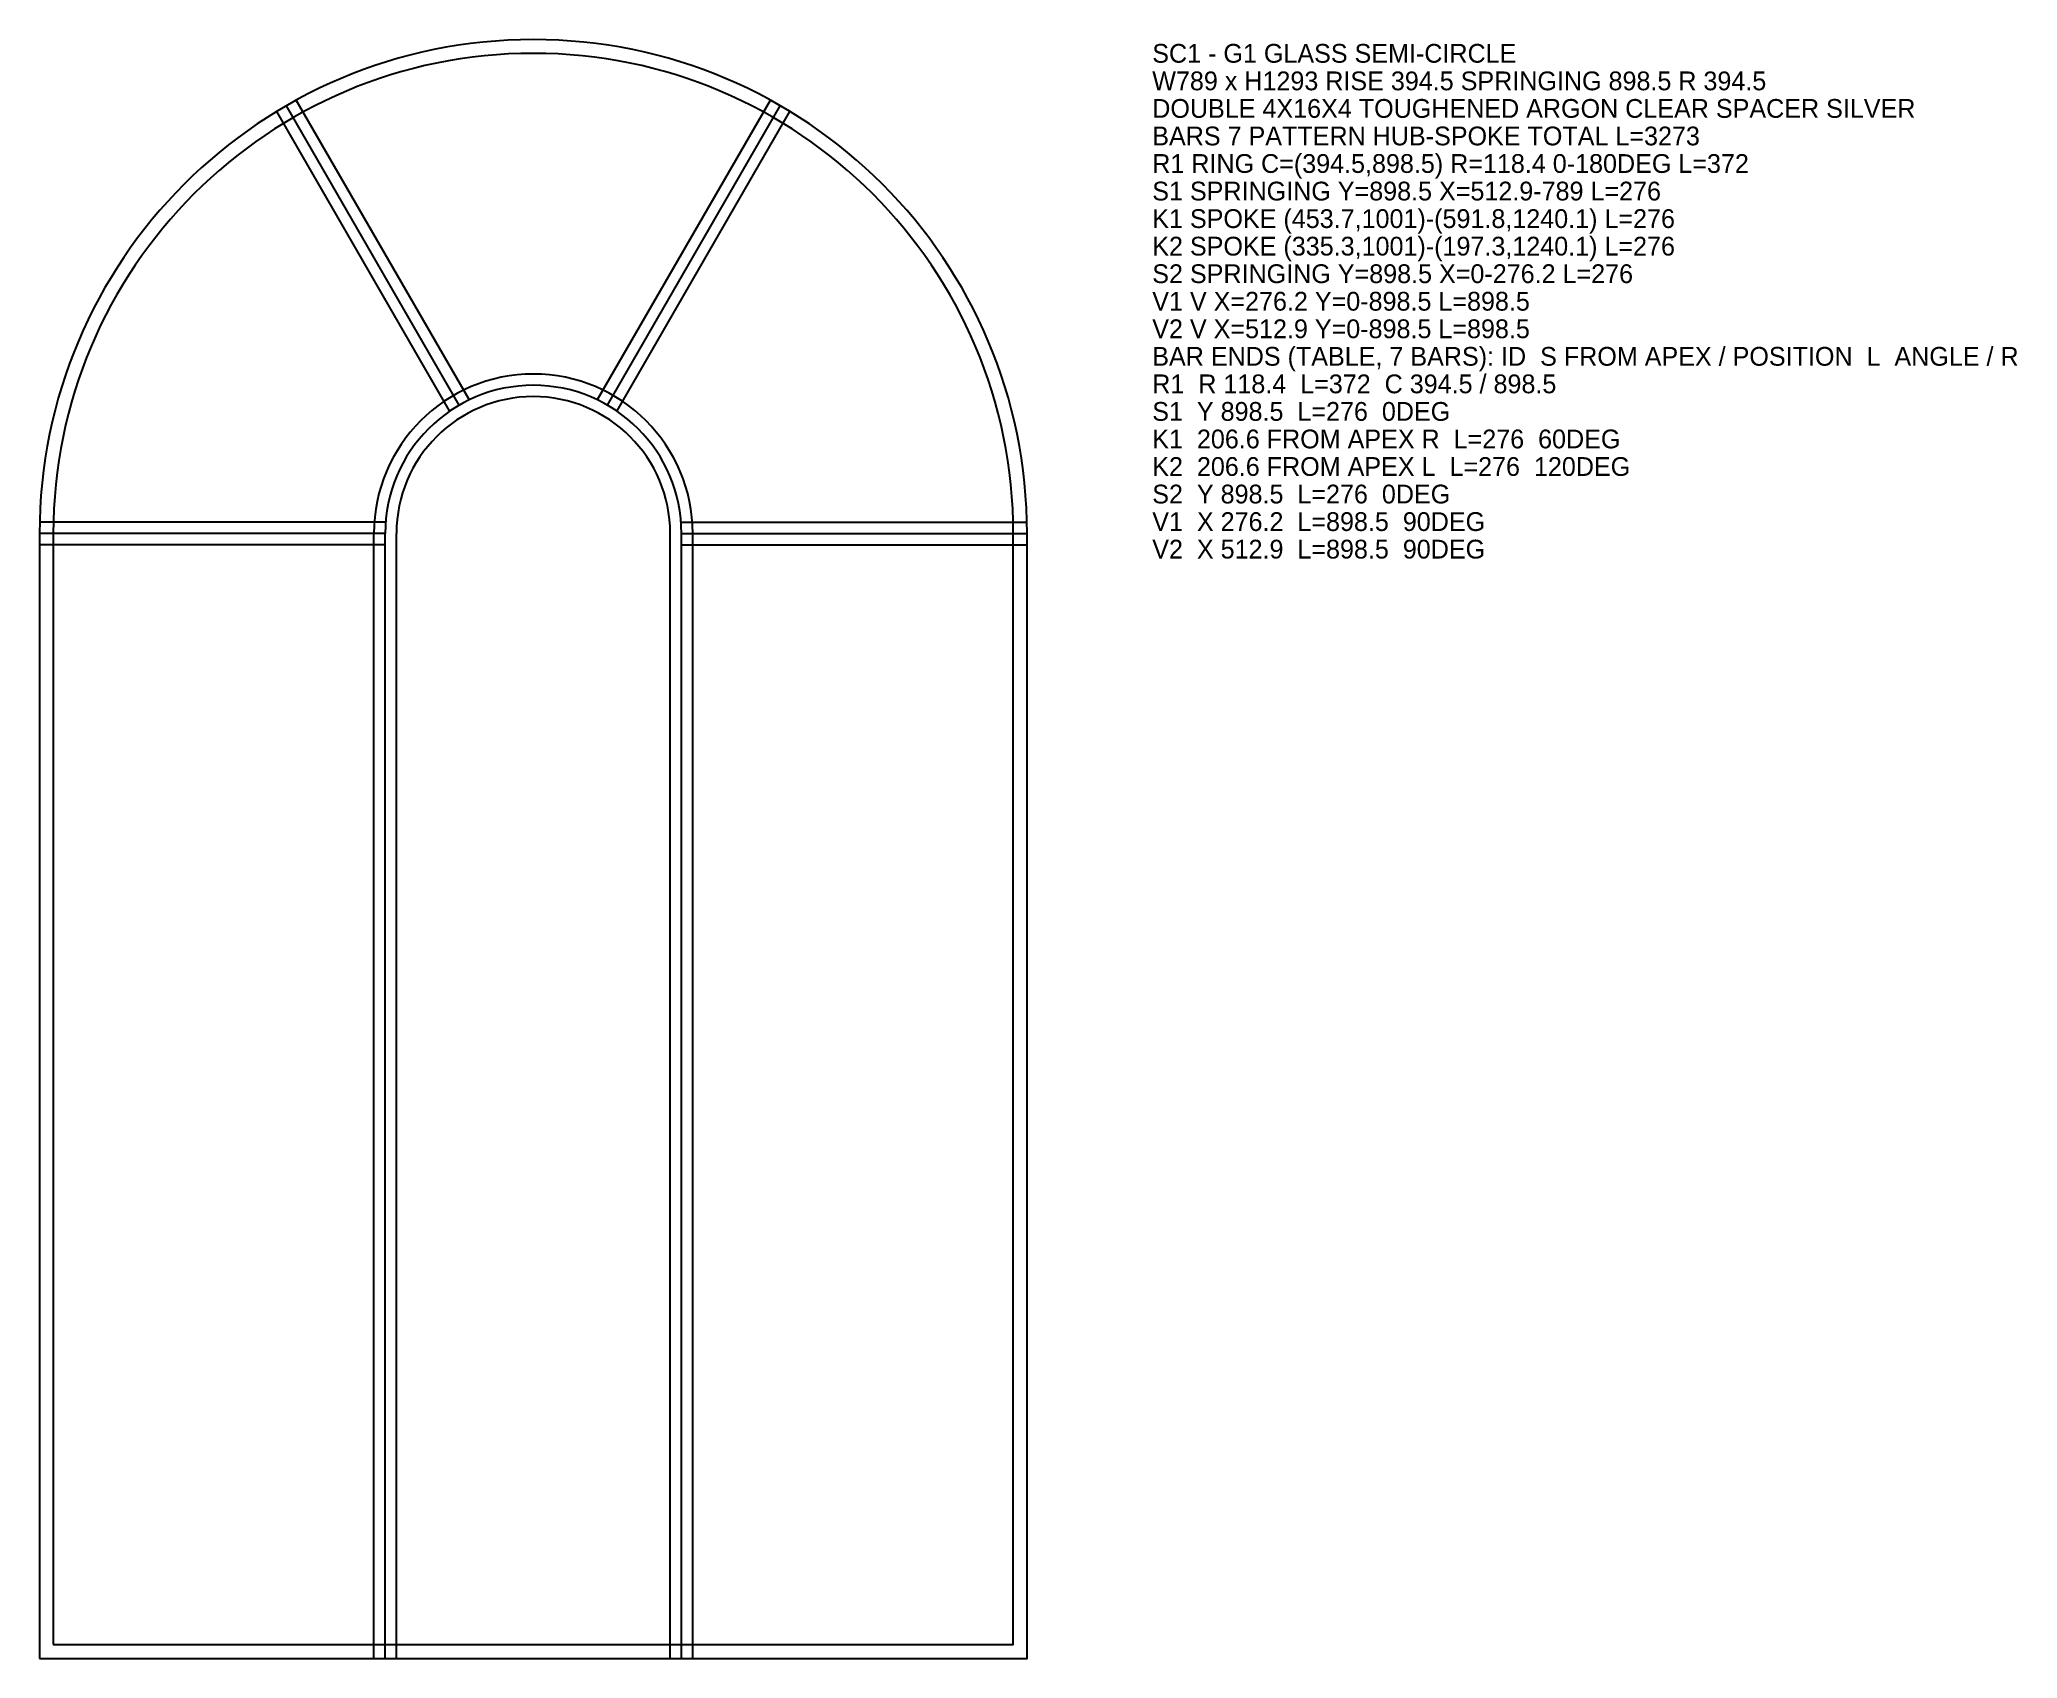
# Model space of a CAD drawing. Extents: x 0 to 1580, y 0 to 1293.
import ezdxf

# ---------------------------------------------------------------- set-up
doc = ezdxf.new("R2010")
doc.units = 0
for name, color, linetype in [('GLASS_BAR_AXES', 4, 'CONTINUOUS'), ('GLASS_BARS', 3, 'CONTINUOUS'), ('GLASS_CONTOUR', 7, 'CONTINUOUS'), ('GLASS_EDGE', 8, 'CONTINUOUS'), ('GLASS_TEXT', 2, 'CONTINUOUS')]:
    doc.layers.add(name, color=color, linetype=linetype)

msp = doc.modelspace()

# ---------------------------------------------------------------- linework, layer by layer
at = {"layer": 'GLASS_BAR_AXES'}
for points in [[(335.325, 1000.994107), (197.25, 1240.147022)], [(453.675, 1000.994107), (591.75, 1240.147022)], [(276.15, 898.5), (0, 898.5)], [(276.15, 0), (276.15, 898.5)], [(512.85, 898.5), (789, 898.5)], [(512.85, 0), (512.85, 898.5)]]:
    msp.add_lwpolyline(points, dxfattribs=at)
msp.add_lwpolyline([(512.85, 898.5, 1), (276.15, 898.5)], format="xyb", dxfattribs=at)
at = {"layer": 'GLASS_BARS'}
for points in [[(327.530771, 996.494107), (189.455771, 1235.647022)], [(343.119229, 1005.494107), (205.044229, 1244.647022)], [(445.880771, 1005.494107), (583.955771, 1244.647022)], [(461.469229, 996.494107), (599.544229, 1235.647022)], [(276.15, 907.5), (0, 907.5)], [(512.85, 907.5), (789, 907.5)], [(276.15, 889.5), (0, 889.5)], [(267.15, 0), (267.15, 898.5)], [(285.15, 0), (285.15, 898.5)], [(503.85, 0), (503.85, 898.5)], [(512.85, 889.5), (789, 889.5)], [(521.85, 0), (521.85, 898.5)]]:
    msp.add_lwpolyline(points, dxfattribs=at)
for points in [[(521.85, 898.5, 1), (267.15, 898.5)], [(503.85, 898.5, 1), (285.15, 898.5)]]:
    msp.add_lwpolyline(points, format="xyb", dxfattribs=at)
at = {"layer": 'GLASS_CONTOUR'}
msp.add_lwpolyline([(0, 0), (789, 0), (789, 898.5, 1), (0, 898.5)], format="xyb", close=True, dxfattribs=at)
at = {"layer": 'GLASS_EDGE'}
msp.add_lwpolyline([(11, 11), (778, 11), (778, 898.5, 1), (11, 898.5)], format="xyb", close=True, dxfattribs=at)

# ---------------------------------------------------------------- texts
at = {"layer": 'GLASS_TEXT'}
for s, p in [('SC1 - G1 GLASS SEMI-CIRCLE', (889, 1274.5)), ('W789 x H1293 RISE 394.5 SPRINGING 898.5 R 394.5', (889, 1252.5)), ('DOUBLE 4X16X4 TOUGHENED ARGON CLEAR SPACER SILVER', (889, 1230.5)), ('BARS 7 PATTERN HUB-SPOKE TOTAL L=3273', (889, 1208.5)), ('R1 RING C=(394.5,898.5) R=118.4 0-180DEG L=372', (889, 1186.5)), ('S1 SPRINGING Y=898.5 X=512.9-789 L=276', (889, 1164.5)), ('K1 SPOKE (453.7,1001)-(591.8,1240.1) L=276', (889, 1142.5)), ('K2 SPOKE (335.3,1001)-(197.3,1240.1) L=276', (889, 1120.5)), ('S2 SPRINGING Y=898.5 X=0-276.2 L=276', (889, 1098.5)), ('V1 V X=276.2 Y=0-898.5 L=898.5', (889, 1076.5)), ('V2 V X=512.9 Y=0-898.5 L=898.5', (889, 1054.5)), ('BAR ENDS (TABLE, 7 BARS): ID  S FROM APEX / POSITION  L  ANGLE / R', (889, 1032.5)), ('R1  R 118.4  L=372  C 394.5 / 898.5', (889, 1010.5)), ('S1  Y 898.5  L=276  0DEG', (889, 988.5)), ('K1  206.6 FROM APEX R  L=276  60DEG', (889, 966.5)), ('K2  206.6 FROM APEX L  L=276  120DEG', (889, 944.5)), ('S2  Y 898.5  L=276  0DEG', (889, 922.5)), ('V1  X 276.2  L=898.5  90DEG', (889, 900.5)), ('V2  X 512.9  L=898.5  90DEG', (889, 878.5))]:
    msp.add_text(s, height=15, dxfattribs=at).set_placement(p)

doc.saveas('drawing.dxf')
